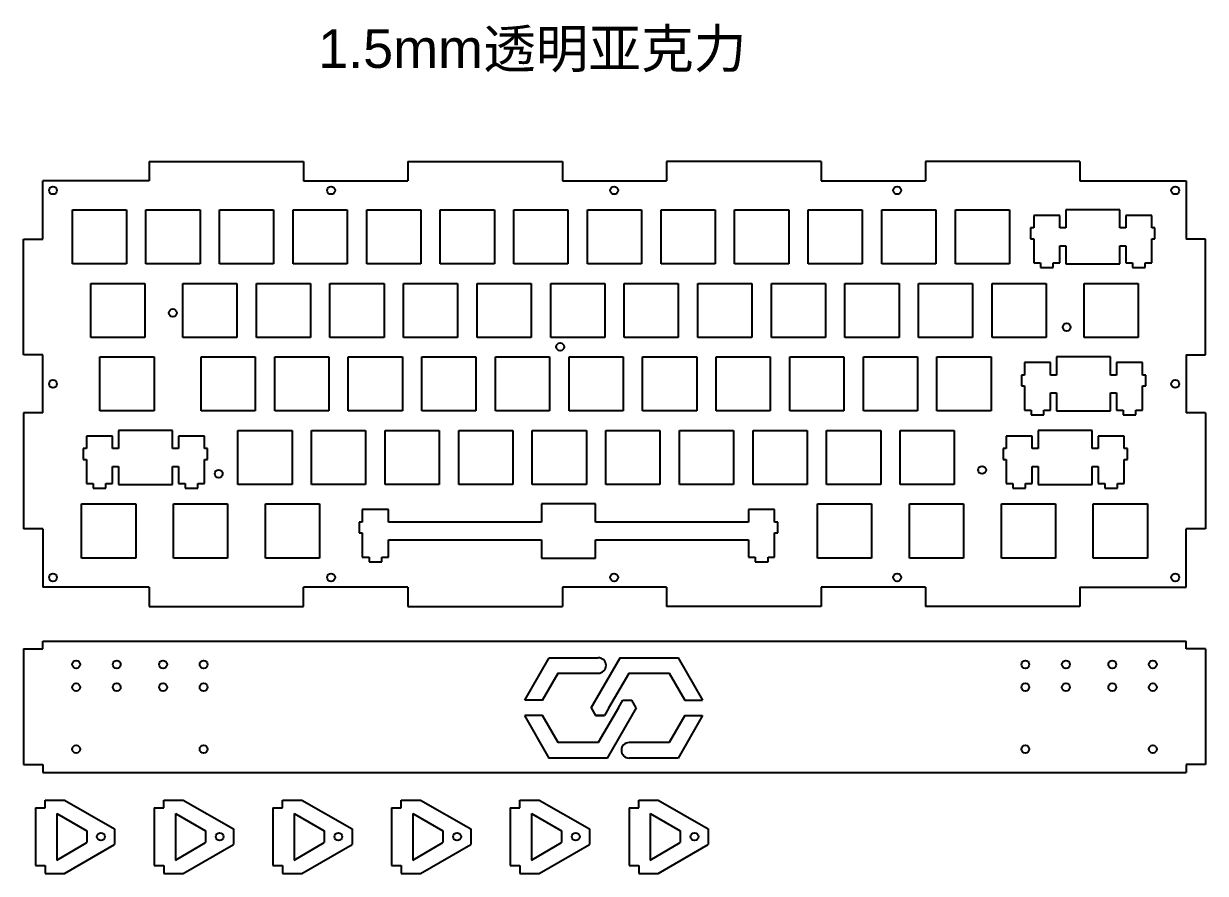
# Model space of a CAD drawing. Header units: millimetres. Extents: x 2233 to 2895, y 1862 to 2248.
# Drawn here: x 2589.1 to 2895, y 2028 to 2248.1 of the extents above; entities that cross this region are included whole.
import ezdxf

# ---------------------------------------------------------------- set-up
doc = ezdxf.new("R2010")
doc.units = ezdxf.units.MM
doc.styles.get("Standard").update_dxf_attribs({"font": 'arial.ttf'})

# ---------------------------------------------------------------- blocks, each defined once
blk = doc.blocks.new('*U1')
for p, q in [((-7.75, 7.5), (-7.75, 9.5)), ((-7.75, 9.5), (-2.75, 9.5)), ((-2.75, 9.5), (10.25, 2)), ((-10.25, 7.5), (-10.25, -7.5)), ((-10.25, 7.5), (-7.75, 7.5)), ((-4.75, 6.04), (3.03, 1.54)), ((-4.75, 6.04), (-4.75, -6.04)), ((3.03, 1.54), (3.03, -1.54)), ((10.25, 2), (10.25, -2)), ((-4.75, -6.04), (3.03, -1.54)), ((-2.75, -9.5), (10.25, -2)), ((-10.25, -7.5), (-7.75, -7.5)), ((-7.75, -7.5), (-7.75, -9.5)), ((-7.75, -9.5), (-2.75, -9.5))]:
    blk.add_line(p, q)
at = {"linetype": 'Continuous'}
blk.add_circle((6.7, 0), 1.02, dxfattribs=at)
blk = doc.blocks.new('*U2')
at = {"color": 0, "linetype": 'ByBlock', "lineweight": -2, "transparency": 16777216}
for p in [(0, 0), (30.74, 0), (61.47, 0), (92.21, 0), (122.94, 0), (153.68, 0)]:
    blk.add_blockref('*U1', p, dxfattribs=at)

msp = doc.modelspace()

# ---------------------------------------------------------------- linework, layer by layer
at = {"linetype": 'Continuous'}
for p, q in [((2621.57, 2212.45), (2661.57, 2212.45)), ((2688.57, 2212.45), (2728.57, 2212.45)), ((2795.57, 2212.45), (2755.57, 2212.45)), ((2862.57, 2212.45), (2822.57, 2212.45)), ((2589.09, 2162.32), (2589.09, 2192.32)), ((2895.04, 2162.32), (2895.04, 2192.32)), ((2589.09, 2147.32), (2589.09, 2117.32)), ((2895.04, 2147.32), (2895.04, 2117.32)), ((2621.57, 2097.2), (2661.57, 2097.2)), ((2688.57, 2097.2), (2728.57, 2097.2)), ((2795.57, 2097.2), (2755.57, 2097.2)), ((2862.57, 2097.2), (2822.57, 2097.2))]:
    msp.add_line(p, q, dxfattribs=at)
for p, q in [((2621.57, 2212.45), (2621.57, 2207.45)), ((2661.57, 2212.45), (2661.57, 2207.45)), ((2688.57, 2212.45), (2688.57, 2207.45)), ((2728.57, 2212.45), (2728.57, 2207.45)), ((2755.57, 2212.45), (2755.57, 2207.45)), ((2795.57, 2212.45), (2795.57, 2207.45)), ((2822.57, 2212.45), (2822.57, 2207.45)), ((2862.57, 2212.45), (2862.57, 2207.45)), ((2594.09, 2192.32), (2594.09, 2207.45)), ((2621.57, 2207.45), (2594.09, 2207.45)), ((2862.57, 2207.45), (2890.04, 2207.45)), ((2890.04, 2207.45), (2890.04, 2192.32)), ((2589.09, 2192.32), (2594.09, 2192.32)), ((2895.04, 2192.32), (2890.04, 2192.32)), ((2594.09, 2162.32), (2589.09, 2162.32)), ((2890.04, 2162.32), (2895.04, 2162.32)), ((2594.09, 2147.32), (2589.09, 2147.32)), ((2895.04, 2147.32), (2890.04, 2147.32)), ((2594.09, 2117.32), (2589.09, 2117.32)), ((2594.09, 2117.32), (2594.09, 2102.2)), ((2895.04, 2117.32), (2890.04, 2117.32)), ((2890.04, 2102.2), (2890.04, 2117.32)), ((2621.57, 2102.2), (2594.09, 2102.2)), ((2621.57, 2102.2), (2621.57, 2097.2)), ((2661.57, 2097.2), (2661.57, 2102.2)), ((2688.57, 2102.2), (2688.57, 2097.2)), ((2728.57, 2102.2), (2728.57, 2097.2)), ((2755.57, 2102.2), (2755.57, 2097.2)), ((2795.57, 2102.2), (2795.57, 2097.2)), ((2822.57, 2102.2), (2822.57, 2097.2)), ((2862.57, 2102.2), (2862.57, 2097.2)), ((2862.57, 2102.2), (2890.04, 2102.2)), ((2594.09, 2086.21), (2594.09, 2088.21)), ((2594.09, 2088.21), (2890.04, 2088.21)), ((2890.04, 2086.21), (2890.04, 2088.21)), ((2589.09, 2086.21), (2594.09, 2086.21)), ((2589.09, 2086.21), (2589.09, 2056.21)), ((2895.04, 2086.21), (2890.04, 2086.21)), ((2895.04, 2086.21), (2895.04, 2056.21)), ((2723.46, 2072.91), (2718.84, 2072.91)), ((2743.06, 2070.91), (2744.22, 2072.91)), ((2744.22, 2072.91), (2746.53, 2072.91)), ((2744.22, 2072.91), (2746.53, 2072.91)), ((2747.68, 2070.91), (2746.53, 2072.91)), ((2760.25, 2072.91), (2764.87, 2072.91)), ((2723.46, 2068.91), (2718.84, 2068.91)), ((2736.03, 2070.91), (2737.18, 2068.91)), ((2739.49, 2068.91), (2737.18, 2068.91)), ((2737.18, 2068.91), (2739.49, 2068.91)), ((2740.64, 2070.91), (2739.49, 2068.91)), ((2760.25, 2068.91), (2764.87, 2068.91)), ((2589.09, 2056.21), (2594.09, 2056.21)), ((2594.09, 2056.21), (2594.09, 2054.21)), ((2895.04, 2056.21), (2890.04, 2056.21)), ((2890.04, 2056.21), (2890.04, 2054.21)), ((2594.09, 2054.21), (2890.04, 2054.21))]:
    msp.add_line(p, q)
at = {"color": 0}
for p, q in [((2661.57, 2207.45), (2688.57, 2207.45)), ((2728.57, 2207.45), (2755.57, 2207.45)), ((2795.57, 2207.45), (2822.57, 2207.45)), ((2601.72, 2199.92), (2615.72, 2199.92)), ((2601.72, 2185.92), (2601.72, 2199.92)), ((2615.72, 2199.92), (2615.72, 2185.92)), ((2620.77, 2199.92), (2634.76, 2199.92)), ((2620.77, 2185.92), (2620.77, 2199.92)), ((2634.76, 2199.92), (2634.76, 2185.92)), ((2639.82, 2199.92), (2653.81, 2199.92)), ((2639.82, 2185.92), (2639.82, 2199.92)), ((2653.81, 2199.92), (2653.81, 2185.92)), ((2658.87, 2199.92), (2672.86, 2199.92)), ((2658.87, 2185.92), (2658.87, 2199.92)), ((2672.86, 2199.92), (2672.86, 2185.92)), ((2677.92, 2199.92), (2691.91, 2199.92)), ((2677.92, 2185.92), (2677.92, 2199.92)), ((2691.91, 2199.92), (2691.91, 2185.92)), ((2696.96, 2199.92), (2710.96, 2199.92)), ((2696.96, 2185.92), (2696.96, 2199.92)), ((2710.96, 2199.92), (2710.96, 2185.92)), ((2716.01, 2199.92), (2730.01, 2199.92)), ((2716.01, 2185.92), (2716.01, 2199.92)), ((2730.01, 2199.92), (2730.01, 2185.92)), ((2735.07, 2199.92), (2749.06, 2199.92)), ((2735.07, 2185.92), (2735.07, 2199.92)), ((2749.06, 2199.92), (2749.06, 2185.92)), ((2754.12, 2199.92), (2768.11, 2199.92)), ((2754.12, 2185.92), (2754.12, 2199.92)), ((2768.11, 2199.92), (2768.11, 2185.92)), ((2773.17, 2199.92), (2787.16, 2199.92)), ((2773.17, 2185.92), (2773.17, 2199.92)), ((2787.16, 2199.92), (2787.16, 2185.92)), ((2792.22, 2199.92), (2806.21, 2199.92)), ((2792.22, 2185.92), (2792.22, 2199.92)), ((2806.21, 2199.92), (2806.21, 2185.92)), ((2811.27, 2199.92), (2825.26, 2199.92)), ((2811.27, 2185.92), (2811.27, 2199.92)), ((2825.26, 2199.92), (2825.26, 2185.92)), ((2830.32, 2199.92), (2844.31, 2199.92)), ((2830.32, 2185.92), (2830.32, 2199.92)), ((2844.31, 2199.92), (2844.31, 2185.92)), ((2858.89, 2199.92), (2858.89, 2195.22)), ((2872.89, 2199.92), (2858.89, 2199.92)), ((2872.89, 2195.22), (2872.89, 2199.92)), ((2857.36, 2198.45), (2850.62, 2198.45)), ((2850.62, 2198.45), (2850.62, 2195.22)), ((2857.36, 2195.22), (2857.36, 2198.45)), ((2881.16, 2198.45), (2874.42, 2198.45)), ((2874.42, 2198.45), (2874.42, 2195.22)), ((2881.16, 2195.22), (2881.16, 2198.45)), ((2850.62, 2195.22), (2849.79, 2195.22)), ((2849.79, 2195.22), (2849.79, 2192.42)), ((2858.89, 2195.22), (2857.36, 2195.22)), ((2874.42, 2195.22), (2872.89, 2195.22)), ((2881.99, 2195.22), (2881.16, 2195.22)), ((2881.99, 2192.42), (2881.99, 2195.22)), ((2849.79, 2192.42), (2850.62, 2192.42)), ((2850.62, 2192.42), (2850.62, 2186.15)), ((2857.36, 2186.15), (2857.36, 2190.62)), ((2857.36, 2190.62), (2858.89, 2190.62)), ((2858.89, 2190.62), (2858.89, 2185.92)), ((2872.89, 2185.92), (2872.89, 2190.62)), ((2872.89, 2190.62), (2874.42, 2190.62)), ((2874.42, 2190.62), (2874.42, 2186.15)), ((2881.16, 2186.15), (2881.16, 2192.42)), ((2881.16, 2192.42), (2881.99, 2192.42)), ((2615.72, 2185.92), (2601.72, 2185.92)), ((2634.76, 2185.92), (2620.77, 2185.92)), ((2653.81, 2185.92), (2639.82, 2185.92)), ((2672.86, 2185.92), (2658.87, 2185.92)), ((2691.91, 2185.92), (2677.92, 2185.92)), ((2710.96, 2185.92), (2696.96, 2185.92)), ((2730.01, 2185.92), (2716.01, 2185.92)), ((2749.06, 2185.92), (2735.07, 2185.92)), ((2768.11, 2185.92), (2754.12, 2185.92)), ((2787.16, 2185.92), (2773.17, 2185.92)), ((2806.21, 2185.92), (2792.22, 2185.92)), ((2825.26, 2185.92), (2811.27, 2185.92)), ((2844.31, 2185.92), (2830.32, 2185.92)), ((2850.62, 2186.15), (2852.34, 2186.15)), ((2852.34, 2186.15), (2852.34, 2184.95)), ((2852.34, 2184.95), (2855.64, 2184.95)), ((2855.64, 2184.95), (2855.64, 2186.15)), ((2855.64, 2186.15), (2857.36, 2186.15)), ((2858.89, 2185.92), (2872.89, 2185.92)), ((2874.42, 2186.15), (2876.14, 2186.15)), ((2876.14, 2186.15), (2876.14, 2184.95)), ((2876.14, 2184.95), (2879.44, 2184.95)), ((2879.44, 2184.95), (2879.44, 2186.15)), ((2879.44, 2186.15), (2881.16, 2186.15)), ((2606.48, 2180.87), (2620.48, 2180.87)), ((2606.48, 2166.87), (2606.48, 2180.87)), ((2620.48, 2180.87), (2620.48, 2166.87)), ((2630.29, 2180.87), (2644.29, 2180.87)), ((2630.29, 2166.87), (2630.29, 2180.87)), ((2644.29, 2180.87), (2644.29, 2166.87)), ((2649.34, 2180.87), (2663.34, 2180.87)), ((2649.34, 2166.87), (2649.34, 2180.87)), ((2663.34, 2180.87), (2663.34, 2166.87)), ((2668.39, 2180.87), (2682.39, 2180.87)), ((2668.39, 2166.87), (2668.39, 2180.87)), ((2682.39, 2180.87), (2682.39, 2166.87)), ((2687.44, 2180.87), (2701.44, 2180.87)), ((2687.44, 2166.87), (2687.44, 2180.87)), ((2701.44, 2180.87), (2701.44, 2166.87)), ((2706.49, 2180.87), (2720.49, 2180.87)), ((2706.49, 2166.87), (2706.49, 2180.87)), ((2720.49, 2180.87), (2720.49, 2166.87)), ((2725.54, 2180.87), (2739.54, 2180.87)), ((2725.54, 2166.87), (2725.54, 2180.87)), ((2739.54, 2180.87), (2739.54, 2166.87)), ((2744.59, 2180.87), (2758.59, 2180.87)), ((2744.59, 2166.87), (2744.59, 2180.87)), ((2758.59, 2180.87), (2758.59, 2166.87)), ((2763.64, 2180.87), (2777.64, 2180.87)), ((2763.64, 2166.87), (2763.64, 2180.87)), ((2777.64, 2180.87), (2777.64, 2166.87)), ((2782.69, 2180.87), (2796.69, 2180.87)), ((2782.69, 2166.87), (2782.69, 2180.87)), ((2796.69, 2180.87), (2796.69, 2166.87)), ((2801.74, 2180.87), (2815.74, 2180.87)), ((2801.74, 2166.87), (2801.74, 2180.87)), ((2815.74, 2180.87), (2815.74, 2166.87)), ((2820.79, 2180.87), (2834.79, 2180.87)), ((2820.79, 2166.87), (2820.79, 2180.87)), ((2834.79, 2180.87), (2834.79, 2166.87)), ((2839.84, 2180.87), (2853.84, 2180.87)), ((2839.84, 2166.87), (2839.84, 2180.87)), ((2853.84, 2180.87), (2853.84, 2166.87)), ((2863.65, 2180.87), (2877.65, 2180.87)), ((2863.65, 2166.87), (2863.65, 2180.87)), ((2877.65, 2180.87), (2877.65, 2166.87)), ((2620.48, 2166.87), (2606.48, 2166.87)), ((2644.29, 2166.87), (2630.29, 2166.87)), ((2663.34, 2166.87), (2649.34, 2166.87)), ((2682.39, 2166.87), (2668.39, 2166.87)), ((2701.44, 2166.87), (2687.44, 2166.87)), ((2720.49, 2166.87), (2706.49, 2166.87)), ((2739.54, 2166.87), (2725.54, 2166.87)), ((2758.59, 2166.87), (2744.59, 2166.87)), ((2777.64, 2166.87), (2763.64, 2166.87)), ((2796.69, 2166.87), (2782.69, 2166.87)), ((2815.74, 2166.87), (2801.74, 2166.87)), ((2834.79, 2166.87), (2820.79, 2166.87)), ((2853.84, 2166.87), (2839.84, 2166.87)), ((2877.65, 2166.87), (2863.65, 2166.87)), ((2594.09, 2147.32), (2594.09, 2162.32)), ((2608.86, 2161.82), (2622.86, 2161.82)), ((2608.86, 2147.82), (2608.86, 2161.82)), ((2622.86, 2161.82), (2622.86, 2147.82)), ((2635.05, 2161.82), (2649.05, 2161.82)), ((2635.05, 2147.82), (2635.05, 2161.82)), ((2649.05, 2161.82), (2649.05, 2147.82)), ((2654.1, 2161.82), (2668.1, 2161.82)), ((2654.1, 2147.82), (2654.1, 2161.82)), ((2668.1, 2161.82), (2668.1, 2147.82)), ((2673.15, 2161.82), (2687.15, 2161.82)), ((2673.15, 2147.82), (2673.15, 2161.82)), ((2687.15, 2161.82), (2687.15, 2147.82)), ((2692.2, 2161.82), (2706.2, 2161.82)), ((2692.2, 2147.82), (2692.2, 2161.82)), ((2706.2, 2161.82), (2706.2, 2147.82)), ((2711.25, 2161.82), (2725.25, 2161.82)), ((2711.25, 2147.82), (2711.25, 2161.82)), ((2725.25, 2161.82), (2725.25, 2147.82)), ((2730.3, 2161.82), (2744.3, 2161.82)), ((2730.3, 2147.82), (2730.3, 2161.82)), ((2744.3, 2161.82), (2744.3, 2147.82)), ((2749.35, 2161.82), (2763.35, 2161.82)), ((2749.35, 2147.82), (2749.35, 2161.82)), ((2763.35, 2161.82), (2763.35, 2147.82)), ((2768.4, 2161.82), (2782.4, 2161.82)), ((2768.4, 2147.82), (2768.4, 2161.82)), ((2782.4, 2161.82), (2782.4, 2147.82)), ((2787.45, 2161.82), (2801.45, 2161.82)), ((2787.45, 2147.82), (2787.45, 2161.82)), ((2801.45, 2161.82), (2801.45, 2147.82)), ((2806.5, 2161.82), (2820.5, 2161.82)), ((2806.5, 2147.82), (2806.5, 2161.82)), ((2820.5, 2161.82), (2820.5, 2147.82)), ((2825.55, 2161.82), (2839.55, 2161.82)), ((2825.55, 2147.82), (2825.55, 2161.82)), ((2839.55, 2161.82), (2839.55, 2147.82)), ((2854.98, 2160.35), (2848.23, 2160.35)), ((2848.23, 2160.35), (2848.23, 2157.12)), ((2854.98, 2157.12), (2854.98, 2160.35)), ((2856.51, 2161.82), (2856.51, 2157.12)), ((2870.51, 2161.82), (2856.51, 2161.82)), ((2870.51, 2157.12), (2870.51, 2161.82)), ((2878.78, 2160.35), (2872.03, 2160.35)), ((2872.03, 2160.35), (2872.03, 2157.12)), ((2878.78, 2157.12), (2878.78, 2160.35)), ((2890.04, 2162.32), (2890.04, 2147.32)), ((2848.23, 2157.12), (2847.41, 2157.12)), ((2847.41, 2157.12), (2847.41, 2154.32)), ((2856.51, 2157.12), (2854.98, 2157.12)), ((2872.03, 2157.12), (2870.51, 2157.12)), ((2879.61, 2157.12), (2878.78, 2157.12)), ((2879.61, 2154.32), (2879.61, 2157.12)), ((2847.41, 2154.32), (2848.23, 2154.32)), ((2848.23, 2154.32), (2848.23, 2148.05)), ((2878.78, 2148.05), (2878.78, 2154.32)), ((2878.78, 2154.32), (2879.61, 2154.32)), ((2854.98, 2148.05), (2854.98, 2152.52)), ((2854.98, 2152.52), (2856.51, 2152.52)), ((2856.51, 2152.52), (2856.51, 2147.82)), ((2870.51, 2147.82), (2870.51, 2152.52)), ((2870.51, 2152.52), (2872.03, 2152.52)), ((2872.03, 2152.52), (2872.03, 2148.05)), ((2622.86, 2147.82), (2608.86, 2147.82)), ((2649.05, 2147.82), (2635.05, 2147.82)), ((2668.1, 2147.82), (2654.1, 2147.82)), ((2687.15, 2147.82), (2673.15, 2147.82)), ((2706.2, 2147.82), (2692.2, 2147.82)), ((2725.25, 2147.82), (2711.25, 2147.82)), ((2744.3, 2147.82), (2730.3, 2147.82)), ((2763.35, 2147.82), (2749.35, 2147.82)), ((2782.4, 2147.82), (2768.4, 2147.82)), ((2801.45, 2147.82), (2787.45, 2147.82)), ((2820.5, 2147.82), (2806.5, 2147.82)), ((2839.55, 2147.82), (2825.55, 2147.82)), ((2848.23, 2148.05), (2849.96, 2148.05)), ((2849.96, 2148.05), (2849.96, 2146.85)), ((2853.26, 2146.85), (2853.26, 2148.05)), ((2853.26, 2148.05), (2854.98, 2148.05)), ((2856.51, 2147.82), (2870.51, 2147.82)), ((2872.03, 2148.05), (2873.76, 2148.05)), ((2873.76, 2148.05), (2873.76, 2146.85)), ((2877.06, 2146.85), (2877.06, 2148.05)), ((2877.06, 2148.05), (2878.78, 2148.05)), ((2849.96, 2146.85), (2853.26, 2146.85)), ((2873.76, 2146.85), (2877.06, 2146.85)), ((2613.62, 2142.77), (2613.62, 2138.07)), ((2627.62, 2142.77), (2613.62, 2142.77)), ((2627.62, 2138.07), (2627.62, 2142.77)), ((2644.58, 2142.77), (2658.58, 2142.77)), ((2644.58, 2128.77), (2644.58, 2142.77)), ((2658.58, 2142.77), (2658.58, 2128.77)), ((2663.63, 2142.77), (2677.63, 2142.77)), ((2663.63, 2128.77), (2663.63, 2142.77)), ((2677.63, 2142.77), (2677.63, 2128.77)), ((2682.68, 2142.77), (2696.68, 2142.77)), ((2682.68, 2128.77), (2682.68, 2142.77)), ((2696.68, 2142.77), (2696.68, 2128.77)), ((2701.73, 2142.77), (2715.73, 2142.77)), ((2701.73, 2128.77), (2701.73, 2142.77)), ((2715.73, 2142.77), (2715.73, 2128.77)), ((2720.78, 2142.77), (2734.78, 2142.77)), ((2720.78, 2128.77), (2720.78, 2142.77)), ((2734.78, 2142.77), (2734.78, 2128.77)), ((2739.83, 2142.77), (2753.83, 2142.77)), ((2739.83, 2128.77), (2739.83, 2142.77)), ((2753.83, 2142.77), (2753.83, 2128.77)), ((2758.88, 2142.77), (2772.88, 2142.77)), ((2758.88, 2128.77), (2758.88, 2142.77)), ((2772.88, 2142.77), (2772.88, 2128.77)), ((2777.93, 2142.77), (2791.93, 2142.77)), ((2777.93, 2128.77), (2777.93, 2142.77)), ((2791.93, 2142.77), (2791.93, 2128.77)), ((2796.98, 2142.77), (2810.98, 2142.77)), ((2796.98, 2128.77), (2796.98, 2142.77)), ((2810.98, 2142.77), (2810.98, 2128.77)), ((2816.03, 2142.77), (2830.03, 2142.77)), ((2816.03, 2128.77), (2816.03, 2142.77)), ((2830.03, 2142.77), (2830.03, 2128.77)), ((2851.75, 2142.77), (2851.75, 2138.07)), ((2865.75, 2142.77), (2851.75, 2142.77)), ((2865.75, 2138.07), (2865.75, 2142.77)), ((2612.1, 2141.3), (2605.35, 2141.3)), ((2605.35, 2141.3), (2605.35, 2138.07)), ((2612.1, 2138.07), (2612.1, 2141.3)), ((2635.9, 2141.3), (2629.15, 2141.3)), ((2629.15, 2141.3), (2629.15, 2138.07)), ((2635.9, 2138.07), (2635.9, 2141.3)), ((2850.22, 2141.3), (2843.47, 2141.3)), ((2843.47, 2141.3), (2843.47, 2138.07)), ((2850.22, 2138.07), (2850.22, 2141.3)), ((2874.02, 2141.3), (2867.27, 2141.3)), ((2867.27, 2141.3), (2867.27, 2138.07)), ((2874.02, 2138.07), (2874.02, 2141.3)), ((2605.35, 2138.07), (2604.52, 2138.07)), ((2604.52, 2138.07), (2604.52, 2135.27)), ((2613.62, 2138.07), (2612.1, 2138.07)), ((2629.15, 2138.07), (2627.62, 2138.07)), ((2636.72, 2138.07), (2635.9, 2138.07)), ((2636.72, 2135.27), (2636.72, 2138.07)), ((2843.47, 2138.07), (2842.65, 2138.07)), ((2842.65, 2138.07), (2842.65, 2135.27)), ((2851.75, 2138.07), (2850.22, 2138.07)), ((2867.27, 2138.07), (2865.75, 2138.07)), ((2874.85, 2138.07), (2874.02, 2138.07)), ((2874.85, 2135.27), (2874.85, 2138.07)), ((2604.52, 2135.27), (2605.35, 2135.27)), ((2605.35, 2135.27), (2605.35, 2129)), ((2612.1, 2129), (2612.1, 2133.47)), ((2612.1, 2133.47), (2613.62, 2133.47)), ((2613.62, 2133.47), (2613.62, 2128.77)), ((2627.62, 2128.77), (2627.62, 2133.47)), ((2627.62, 2133.47), (2629.15, 2133.47)), ((2629.15, 2133.47), (2629.15, 2129)), ((2635.9, 2129), (2635.9, 2135.27)), ((2635.9, 2135.27), (2636.72, 2135.27)), ((2842.65, 2135.27), (2843.47, 2135.27)), ((2843.47, 2135.27), (2843.47, 2129)), ((2850.22, 2129), (2850.22, 2133.47)), ((2850.22, 2133.47), (2851.75, 2133.47)), ((2851.75, 2133.47), (2851.75, 2128.77)), ((2865.75, 2128.77), (2865.75, 2133.47)), ((2865.75, 2133.47), (2867.27, 2133.47)), ((2867.27, 2133.47), (2867.27, 2129)), ((2874.02, 2129), (2874.02, 2135.27)), ((2874.02, 2135.27), (2874.85, 2135.27)), ((2605.35, 2129), (2607.07, 2129)), ((2607.07, 2129), (2607.07, 2127.8)), ((2607.07, 2127.8), (2610.37, 2127.8)), ((2610.37, 2127.8), (2610.37, 2129)), ((2610.37, 2129), (2612.1, 2129)), ((2613.62, 2128.77), (2627.62, 2128.77)), ((2629.15, 2129), (2630.87, 2129)), ((2630.87, 2129), (2630.87, 2127.8)), ((2630.87, 2127.8), (2634.17, 2127.8)), ((2634.17, 2127.8), (2634.17, 2129)), ((2634.17, 2129), (2635.9, 2129)), ((2658.58, 2128.77), (2644.58, 2128.77)), ((2677.63, 2128.77), (2663.63, 2128.77)), ((2696.68, 2128.77), (2682.68, 2128.77)), ((2715.73, 2128.77), (2701.73, 2128.77)), ((2734.78, 2128.77), (2720.78, 2128.77)), ((2753.83, 2128.77), (2739.83, 2128.77)), ((2772.88, 2128.77), (2758.88, 2128.77)), ((2791.93, 2128.77), (2777.93, 2128.77)), ((2810.98, 2128.77), (2796.98, 2128.77)), ((2830.03, 2128.77), (2816.03, 2128.77)), ((2843.47, 2129), (2845.2, 2129)), ((2845.2, 2129), (2845.2, 2127.8)), ((2845.2, 2127.8), (2848.5, 2127.8)), ((2848.5, 2127.8), (2848.5, 2129)), ((2848.5, 2129), (2850.22, 2129)), ((2851.75, 2128.77), (2865.75, 2128.77)), ((2867.27, 2129), (2869, 2129)), ((2869, 2129), (2869, 2127.8)), ((2869, 2127.8), (2872.3, 2127.8)), ((2872.3, 2127.8), (2872.3, 2129)), ((2872.3, 2129), (2874.02, 2129)), ((2604.1, 2123.72), (2618.1, 2123.72)), ((2604.1, 2109.72), (2604.1, 2123.72)), ((2618.1, 2123.72), (2618.1, 2109.72)), ((2627.91, 2123.72), (2641.91, 2123.72)), ((2627.91, 2109.72), (2627.91, 2123.72)), ((2641.91, 2123.72), (2641.91, 2109.72)), ((2651.72, 2123.72), (2665.72, 2123.72)), ((2651.72, 2109.72), (2651.72, 2123.72)), ((2665.72, 2123.72), (2665.72, 2109.72)), ((2723.16, 2123.72), (2723.16, 2119.02)), ((2737.16, 2123.72), (2723.16, 2123.72)), ((2737.16, 2119.02), (2737.16, 2123.72)), ((2794.6, 2123.72), (2808.6, 2123.72)), ((2794.6, 2109.72), (2794.6, 2123.72)), ((2808.6, 2123.72), (2808.6, 2109.72)), ((2818.41, 2123.72), (2832.41, 2123.72)), ((2818.41, 2109.72), (2818.41, 2123.72)), ((2832.41, 2123.72), (2832.41, 2109.72)), ((2842.22, 2123.72), (2856.22, 2123.72)), ((2842.22, 2109.72), (2842.22, 2123.72)), ((2856.22, 2123.72), (2856.22, 2109.72)), ((2866.03, 2123.72), (2880.03, 2123.72)), ((2866.03, 2109.72), (2866.03, 2123.72)), ((2880.03, 2123.72), (2880.03, 2109.72)), ((2683.53, 2122.25), (2676.78, 2122.25)), ((2676.78, 2122.25), (2676.78, 2119.02)), ((2683.53, 2119.02), (2683.53, 2122.25)), ((2783.53, 2122.25), (2776.78, 2122.25)), ((2776.78, 2122.25), (2776.78, 2119.02)), ((2783.53, 2119.02), (2783.53, 2122.25)), ((2676.78, 2119.02), (2675.96, 2119.02)), ((2675.96, 2119.02), (2675.96, 2116.22)), ((2723.16, 2119.02), (2683.53, 2119.02)), ((2776.78, 2119.02), (2737.16, 2119.02)), ((2784.36, 2119.02), (2783.53, 2119.02)), ((2784.36, 2116.22), (2784.36, 2119.02)), ((2675.96, 2116.22), (2676.78, 2116.22)), ((2676.78, 2116.22), (2676.78, 2109.95)), ((2683.53, 2109.95), (2683.53, 2114.42)), ((2683.53, 2114.42), (2723.16, 2114.42)), ((2723.16, 2114.42), (2723.16, 2109.72)), ((2737.16, 2109.72), (2737.16, 2114.42)), ((2737.16, 2114.42), (2776.78, 2114.42)), ((2776.78, 2114.42), (2776.78, 2109.95)), ((2783.53, 2109.95), (2783.53, 2116.22)), ((2783.53, 2116.22), (2784.36, 2116.22)), ((2618.1, 2109.72), (2604.1, 2109.72)), ((2641.91, 2109.72), (2627.91, 2109.72)), ((2665.72, 2109.72), (2651.72, 2109.72)), ((2676.78, 2109.95), (2678.51, 2109.95)), ((2678.51, 2109.95), (2678.51, 2108.75)), ((2678.51, 2108.75), (2681.81, 2108.75)), ((2681.81, 2108.75), (2681.81, 2109.95)), ((2681.81, 2109.95), (2683.53, 2109.95)), ((2723.16, 2109.72), (2737.16, 2109.72)), ((2776.78, 2109.95), (2778.51, 2109.95)), ((2778.51, 2109.95), (2778.51, 2108.75)), ((2778.51, 2108.75), (2781.81, 2108.75)), ((2781.81, 2108.75), (2781.81, 2109.95)), ((2781.81, 2109.95), (2783.53, 2109.95)), ((2808.6, 2109.72), (2794.6, 2109.72)), ((2832.41, 2109.72), (2818.41, 2109.72)), ((2856.22, 2109.72), (2842.22, 2109.72)), ((2880.03, 2109.72), (2866.03, 2109.72)), ((2688.57, 2102.2), (2661.57, 2102.2)), ((2755.57, 2102.2), (2728.57, 2102.2)), ((2822.57, 2102.2), (2795.57, 2102.2))]:
    msp.add_line(p, q, dxfattribs=at)
for points in [[(2718.84, 2072.91), (2725.18, 2083.9)], [(2725.18, 2083.9), (2737.87, 2083.9)], [(2736.03, 2070.91), (2743.53, 2083.9), (2758.53, 2083.9), (2764.87, 2072.91)], [(2723.46, 2072.91), (2727.49, 2079.9), (2737.87, 2079.9)], [(2740.64, 2070.91), (2745.84, 2079.9), (2756.22, 2079.9), (2760.25, 2072.91)], [(2747.68, 2070.91), (2740.18, 2057.92), (2725.18, 2057.92), (2718.84, 2068.91)], [(2743.06, 2070.91), (2737.87, 2061.92), (2727.49, 2061.92), (2723.46, 2068.91)], [(2760.25, 2068.91), (2756.22, 2061.92), (2745.84, 2061.92)], [(2764.87, 2068.91), (2758.53, 2057.92)], [(2758.53, 2057.92), (2745.84, 2057.92)]]:
    msp.add_lwpolyline(points)
at = {"linetype": 'Continuous'}
for centre in [(2596.69, 2204.95), (2668.69, 2204.95), (2741.97, 2204.95), (2815.24, 2204.95), (2887.24, 2204.95), (2596.69, 2154.82), (2887.24, 2154.82), (2596.69, 2104.7), (2668.69, 2104.7), (2741.97, 2104.7), (2815.24, 2104.7), (2887.24, 2104.7), (2602.69, 2082.16), (2613.19, 2082.16), (2625.19, 2082.16), (2635.69, 2082.16), (2848.44, 2082.16), (2858.94, 2082.16), (2870.94, 2082.16), (2881.44, 2082.16), (2602.69, 2076.26), (2613.19, 2076.26), (2625.19, 2076.26), (2635.69, 2076.26), (2848.44, 2076.26), (2858.94, 2076.26), (2870.94, 2076.26), (2881.44, 2076.26), (2602.69, 2060.21), (2635.69, 2060.21), (2848.44, 2060.21), (2881.44, 2060.21)]:
    msp.add_circle(centre, 1.02, dxfattribs=at)
for centre in [(2627.72, 2173.21), (2859.13, 2169.52), (2728, 2164.43), (2639.6, 2131.55), (2837.23, 2132.53)]:
    msp.add_circle(centre, 1.02)
for centre, start, end in [((2737.87, 2081.9), 270, 90), ((2745.84, 2059.92), 90, 270)]:
    msp.add_arc(centre, 2, start, end)

# ---------------------------------------------------------------- block references
msp.add_blockref('*U2', (2602.4, 2037.54))

# ---------------------------------------------------------------- texts
at = {"linetype": 'Continuous', "insert": (2665.34, 2246.68), "char_height": 10, "attachment_point": 1}
msp.add_mtext_dynamic_manual_height_columns('1.5mm{\\fSimSun|b0|i0|c134|p2;透明亚克力}', width=144.9219, gutter_width=50, heights=[0], dxfattribs=at)

doc.saveas('drawing.dxf')
